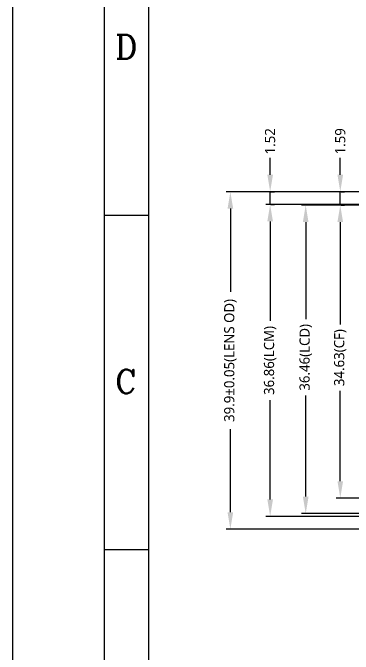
# Model space of a CAD drawing. Header units: millimetres. Extents: x 1093 to 1413, y 1799 to 1994.
# Drawn here: x 1093.1 to 1133.3, y 1873.3 to 1949.1 of the extents above; entities that cross this region are included whole.
import ezdxf

# ---------------------------------------------------------------- set-up
doc = ezdxf.new("R2010")
doc.units = ezdxf.units.MM
for name, color, linetype in [('1-标准图框', 40, 'Continuous'), ('3-LCD', 4, 'Continuous'), ('5-PIN文字', 7, 'Continuous'), ('dim', 3, 'Continuous')]:
    doc.layers.add(name, color=color, linetype=linetype)
doc.styles.add('ROMANC', font='romanc.shx', dxfattribs={"bigfont": 'gbcbig.shx'})
doc.styles.add('宋体', font='')
doc.styles.get('宋体').set_extended_font_data('Microsoft YaHei')
doc.dimstyles.new('ZY-G2-0.1默认', dxfattribs={"dimtxt": 2, "dimasz": 2, "dimexe": 0.5, "dimexo": 0.1, "dimgap": 0.5, "dimtad": 0, "dimdsep": 46, "dimtxsty": '宋体', "dimcen": 2, "dimclrd": 7, "dimclre": 7, "dimclrt": 7, "dimadec": 0, "dimazin": 2, "dimtp": 0.1, "dimtm": 0.1, "dimtfac": 1, "dimtmove": 0, "dimatfit": 3, "dimfxl": 1, "dimtolj": 1, "dimarcsym": 0})

# ---------------------------------------------------------------- blocks, each defined once
blk = doc.blocks.new('*D252')
at = {"layer": 'Defpoints', "color": 0, "transparency": 16777216}
for p in [(1151.439, 1926.408), (1127.68, 1889.946), (1151.116, 1889.946)]:
    blk.add_point(p, dxfattribs=at)
at = {"layer": 'dim', "color": 7, "lineweight": -2, "transparency": 16777216}
for p, q in [((1151.339, 1926.408), (1127.18, 1926.408)), ((1127.68, 1924.408), (1127.68, 1912.928)), ((1127.68, 1891.946), (1127.68, 1903.906)), ((1151.016, 1889.946), (1127.18, 1889.946))]:
    blk.add_line(p, q, dxfattribs=at)
at = {"layer": 'dim', "color": 7, "transparency": 16777216}
for points in [[(1127.347, 1924.408), (1128.014, 1924.408), (1127.68, 1926.408)], [(1127.347, 1891.946), (1128.014, 1891.946), (1127.68, 1889.946)]]:
    blk.add_solid(points, dxfattribs=at)
at = {"layer": 'dim', "color": 7, "transparency": 16777216, "insert": (1127.68, 1908.417), "char_height": 1.2, "attachment_point": 5, "rotation": 90, "style": '宋体'}
blk.add_mtext('\\A1;36.46(LCD)', dxfattribs=at)
blk = doc.blocks.new('*D253')
at = {"layer": 'Defpoints', "color": 0, "transparency": 16777216}
for p in [(1150.966, 1926.478), (1123.481, 1889.618), (1151.116, 1889.618)]:
    blk.add_point(p, dxfattribs=at)
at = {"layer": 'dim', "color": 7, "lineweight": -2, "transparency": 16777216}
for p, q in [((1150.866, 1926.478), (1122.981, 1926.478)), ((1123.481, 1924.478), (1123.481, 1912.729)), ((1123.481, 1891.618), (1123.481, 1903.367)), ((1151.016, 1889.618), (1122.981, 1889.618))]:
    blk.add_line(p, q, dxfattribs=at)
at = {"layer": 'dim', "color": 7, "transparency": 16777216}
for points in [[(1123.148, 1924.478), (1123.815, 1924.478), (1123.481, 1926.478)], [(1123.148, 1891.618), (1123.815, 1891.618), (1123.481, 1889.618)]]:
    blk.add_solid(points, dxfattribs=at)
at = {"layer": 'dim', "color": 7, "transparency": 16777216, "insert": (1123.481, 1908.048), "char_height": 1.2, "attachment_point": 5, "rotation": 90, "style": '宋体'}
blk.add_mtext('\\A1;36.86(LCM)', dxfattribs=at)
blk = doc.blocks.new('*D254')
at = {"layer": 'Defpoints', "color": 0, "transparency": 16777216}
for p in [(1131.76, 1926.408), (1150.381, 1926.408), (1148.455, 1891.776)]:
    blk.add_point(p, dxfattribs=at)
at = {"layer": 'dim', "color": 7, "lineweight": -2, "transparency": 16777216}
for p, q in [((1150.281, 1926.408), (1131.26, 1926.408)), ((1131.76, 1924.408), (1131.76, 1912.303)), ((1131.76, 1893.776), (1131.76, 1904.462)), ((1148.355, 1891.776), (1131.26, 1891.776))]:
    blk.add_line(p, q, dxfattribs=at)
at = {"layer": 'dim', "color": 7, "transparency": 16777216}
for points in [[(1131.427, 1924.408), (1132.093, 1924.408), (1131.76, 1926.408)], [(1131.427, 1893.776), (1132.093, 1893.776), (1131.76, 1891.776)]]:
    blk.add_solid(points, dxfattribs=at)
at = {"layer": 'dim', "color": 7, "transparency": 16777216, "insert": (1131.76, 1908.383), "char_height": 1.2, "attachment_point": 5, "rotation": 90, "style": '宋体'}
blk.add_mtext('\\A1;34.63(CF)', dxfattribs=at)
blk = doc.blocks.new('*D265')
at = {"layer": 'Defpoints', "color": 0, "transparency": 16777216}
for p in [(1148.766, 1927.998), (1118.783, 1888.098), (1149.376, 1888.098)]:
    blk.add_point(p, dxfattribs=at)
at = {"layer": 'dim', "color": 7, "lineweight": -2, "transparency": 16777216}
for p, q in [((1148.666, 1927.998), (1118.283, 1927.998)), ((1118.783, 1925.998), (1118.783, 1916.158)), ((1118.783, 1890.098), (1118.783, 1899.938)), ((1149.276, 1888.098), (1118.283, 1888.098))]:
    blk.add_line(p, q, dxfattribs=at)
at = {"layer": 'dim', "color": 7, "transparency": 16777216}
for points in [[(1118.45, 1925.998), (1119.117, 1925.998), (1118.783, 1927.998)], [(1118.45, 1890.098), (1119.117, 1890.098), (1118.783, 1888.098)]]:
    blk.add_solid(points, dxfattribs=at)
at = {"layer": 'dim', "color": 7, "transparency": 16777216, "insert": (1118.783, 1908.048), "char_height": 1.2, "attachment_point": 5, "rotation": 90, "style": '宋体'}
blk.add_mtext('\\A1;39.9%%P0.05(LENS OD)', dxfattribs=at)
blk = doc.blocks.new('*D273')
at = {"layer": '3-LCD', "color": 7, "lineweight": -2, "transparency": 16777216}
for p, q in [((1131.76, 1929.998), (1131.76, 1931.998)), ((1131.76, 1926.408), (1131.76, 1927.998)), ((1131.86, 1927.998), (1132.26, 1927.998)), ((1131.86, 1926.408), (1132.26, 1926.408)), ((1131.76, 1924.408), (1131.76, 1922.408))]:
    blk.add_line(p, q, dxfattribs=at)
at = {"layer": '3-LCD', "color": 7, "transparency": 16777216}
for points in [[(1131.427, 1929.998), (1132.093, 1929.998), (1131.76, 1927.998)], [(1131.427, 1924.408), (1132.093, 1924.408), (1131.76, 1926.408)]]:
    blk.add_solid(points, dxfattribs=at)
at = {"layer": 'Defpoints', "color": 0, "transparency": 16777216}
for p in [(1131.76, 1927.998), (1131.76, 1927.998), (1131.76, 1926.408)]:
    blk.add_point(p, dxfattribs=at)
at = {"layer": '3-LCD', "color": 7, "transparency": 16777216, "insert": (1131.76, 1933.961), "char_height": 1.2, "attachment_point": 5, "rotation": 90, "style": '宋体'}
blk.add_mtext('\\A1;1.59', dxfattribs=at)
blk = doc.blocks.new('*D274')
at = {"layer": '3-LCD', "color": 7, "lineweight": -2, "transparency": 16777216}
for p, q in [((1123.481, 1929.998), (1123.481, 1931.998)), ((1123.481, 1926.478), (1123.481, 1927.998)), ((1123.581, 1927.998), (1123.981, 1927.998)), ((1123.581, 1926.478), (1123.981, 1926.478)), ((1123.481, 1924.478), (1123.481, 1922.478))]:
    blk.add_line(p, q, dxfattribs=at)
at = {"layer": '3-LCD', "color": 7, "transparency": 16777216}
for points in [[(1123.148, 1929.998), (1123.815, 1929.998), (1123.481, 1927.998)], [(1123.148, 1924.478), (1123.815, 1924.478), (1123.481, 1926.478)]]:
    blk.add_solid(points, dxfattribs=at)
at = {"layer": 'Defpoints', "color": 0, "transparency": 16777216}
for p in [(1123.481, 1927.998), (1123.481, 1927.998), (1123.481, 1926.478)]:
    blk.add_point(p, dxfattribs=at)
at = {"layer": '3-LCD', "color": 7, "transparency": 16777216, "insert": (1123.481, 1933.961), "char_height": 1.2, "attachment_point": 5, "rotation": 90, "style": '宋体'}
blk.add_mtext('\\A1;1.52', dxfattribs=at)

msp = doc.modelspace()

# ---------------------------------------------------------------- linework, layer by layer
at = {"layer": '1-标准图框', "color": 7}
for p, q in [((1109.149, 1925.202), (1103.928, 1925.202)), ((1109.149, 1885.641), (1103.928, 1885.641))]:
    msp.add_line(p, q, dxfattribs=at)
for points in [[(1103.928, 1969.985), (1342.502, 1969.985), (1342.502, 1801.296), (1103.928, 1801.296)], [(1109.149, 1964.764), (1337.281, 1964.764), (1337.281, 1806.517), (1109.149, 1806.517)]]:
    msp.add_lwpolyline(points, close=True, dxfattribs=at)
at = {"layer": '5-PIN文字'}
msp.add_line((1093.099, 1798.813), (1093.099, 1971.899), dxfattribs=at)

# ---------------------------------------------------------------- texts
at = {"layer": '1-标准图框', "color": 7, "style": 'ROMANC'}
for s, p in [('D', (1105.171, 1943.717)), ('C', (1105.171, 1904.155))]:
    msp.add_text(s, height=2.811, dxfattribs=at).set_placement(p)

# ---------------------------------------------------------------- dimensions: what is measured, and where the dimension line sits
at = {"layer": '3-LCD'}
for base, p1, p2, picture, middle in [((1123.481, 1927.998), (1123.481, 1926.478), (1123.481, 1927.998), '*D274', (1123.481, 1933.961)), ((1131.76, 1927.998), (1131.76, 1926.408), (1131.76, 1927.998), '*D273', (1131.76, 1933.961))]:
    dim = msp.add_linear_dim(base=base, p1=p1, p2=p2, angle=90, dimstyle='ZY-G2-0.1默认', override={"dimtxt": 1.2}, dxfattribs=at)
    dim.commit()
    dim.dimension.update_dxf_attribs({"geometry": picture, "text_midpoint": middle})
at = {"layer": 'dim', "color": 7}
for base, p1, p2, text, picture, middle in [((1118.783, 1888.098), (1148.766, 1927.998), (1149.376, 1888.098), '<>%%P0.05(LENS OD)', '*D265', (1118.783, 1908.048)), ((1123.481, 1889.618), (1150.966, 1926.478), (1151.116, 1889.618), '<>(LCM)', '*D253', (1123.481, 1908.048)), ((1127.68, 1889.946), (1151.439, 1926.408), (1151.116, 1889.946), '<>(LCD)', '*D252', (1127.68, 1908.417)), ((1131.76, 1926.408), (1148.455, 1891.776), (1150.381, 1926.408), '<>(CF)', '*D254', (1131.76, 1908.383))]:
    dim = msp.add_linear_dim(base=base, p1=p1, p2=p2, angle=90, text=text, dimstyle='ZY-G2-0.1默认', override={"dimtxt": 1.2}, dxfattribs=at)
    dim.commit()
    dim.dimension.update_dxf_attribs({"geometry": picture, "text_midpoint": middle, "dimtype": 160})

doc.saveas('drawing.dxf')
